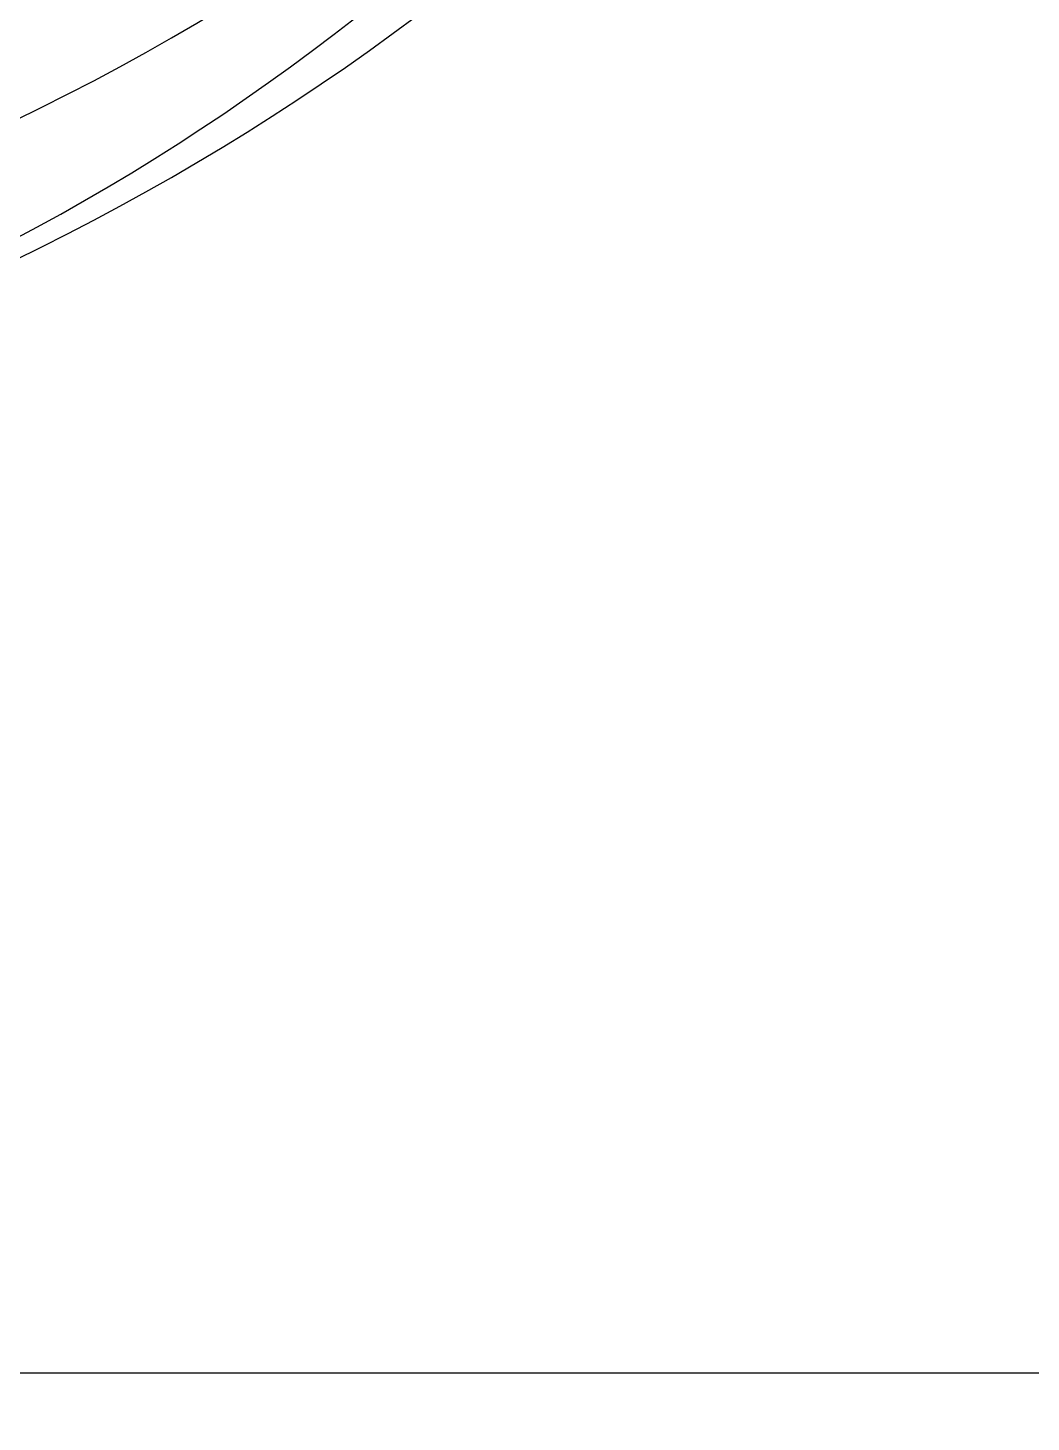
# Model space of a CAD drawing. Header units: millimetres. Extents: x -58 to 58, y -6 to 23.
# Drawn here: x -52.964 to -51.525, y -3.571 to -1.572 of the extents above; entities that cross this region are included whole.
import ezdxf

# ---------------------------------------------------------------- set-up
doc = ezdxf.new("R2010")
doc.units = ezdxf.units.MM
doc.header["$MEASUREMENT"] = 0
doc.layers.add('CL57_ASM', color=7, linetype='CONTINUOUS')

msp = doc.modelspace()

# ---------------------------------------------------------------- linework, layer by layer
at = {"layer": 'CL57_ASM'}
for p, q in [((-58, -3.5, -69.2), (58, -3.5, -69.2)), ((-58, -3.5, -69.2), (58, -3.5, -69.2)), ((-58, -3.5, -69.2), (58, -3.5, -69.2)), ((-58, -3.5, -69.2), (58, -3.5, -69.2)), ((-58, -3.5, -69.2), (58, -3.5, -69.2)), ((-58, -3.5, -69.2), (58, -3.5, -69.2)), ((-56, -3.5), (56, -3.5)), ((-56, -3.5), (56, -3.5)), ((-56, -3.5), (56, -3.5)), ((-56, -3.5), (56, -3.5)), ((-56, -3.5), (56, -3.5)), ((-56, -3.5), (56, -3.5))]:
    msp.add_line(p, q, dxfattribs=at)
for centre, radius, start in [((-54.5, 0, -47.5), 2.5, 0), ((-54.5, 0, -19.5), 2.5, 0), ((-54.5, 0, -19.5), 2.5, 0), ((-54.5, 0, -47.5), 2.5, 0), ((-54.5, 0, -47.5), 2.5, 0), ((-54.5, 0, -19.5), 2.5, 0), ((-54.5, 0, -19.5), 2.5, 0), ((-54.5, 0, -47.5), 2.5, 0), ((-54.5, 0, -47.5), 2.5, 0), ((-54.5, 0, -19.5), 2.5, 0), ((-54.5, 0, -19.5), 2.5, 0), ((-54.5, 0, -47.5), 2.5, 0), ((-54.5, 1.45, -33.5), 3.5, 180), ((-54.5, 1.45, -33.5), 3.5, 180), ((-54.5, 1.45, -33.5), 3.5, 180), ((-54.5, 1.45, -33.5), 3.5, 180), ((-54.5, 1.45, -33.5), 3.5, 180), ((-54.5, 1.45, -33.5), 3.5, 180), ((-54.5, 1.25, -33.5), 3.5, 180), ((-54.5, 1.25, -33.5), 3.5, 180), ((-54.5, 1.25, -33.5), 3.5, 180), ((-54.5, 1.25, -33.5), 3.5, 180), ((-54.5, 1.25, -33.5), 3.5, 180), ((-54.5, 1.25, -33.5), 3.5, 180), ((-54.5, 1, -33.5), 3.25, 180), ((-54.5, 1, -33.5), 3.25, 180), ((-54.5, 1, -33.5), 3.25, 180), ((-54.5, 1, -33.5), 3.25, 180), ((-54.5, 1, -33.5), 3.25, 180), ((-54.5, 1, -33.5), 3.25, 180), ((-54.5, 0, -33.5), 2, 180), ((-54.5, 0, -33.5), 2, 180), ((-54.5, 0, -33.5), 2, 180), ((-54.5, 0, -33.5), 2, 180), ((-54.5, 0, -33.5), 2, 180), ((-54.5, 0, -33.5), 2, 180), ((-54.5, -3.5, -47.5), 2.5, 0), ((-54.5, -3.5, -19.5), 2.5, 0), ((-54.5, -3.5, -19.5), 2.5, 0), ((-54.5, -3.5, -47.5), 2.5, 0), ((-54.5, -3.5, -47.5), 2.5, 0), ((-54.5, -3.5, -19.5), 2.5, 0), ((-54.5, -3.5, -19.5), 2.5, 0), ((-54.5, -3.5, -47.5), 2.5, 0), ((-54.5, -3.5, -47.5), 2.5, 0), ((-54.5, -3.5, -19.5), 2.5, 0), ((-54.5, -3.5, -19.5), 2.5, 0), ((-54.5, -3.5, -47.5), 2.5, 0)]:
    msp.add_arc(centre, radius, start, 0, dxfattribs=at)

doc.saveas('drawing.dxf')
